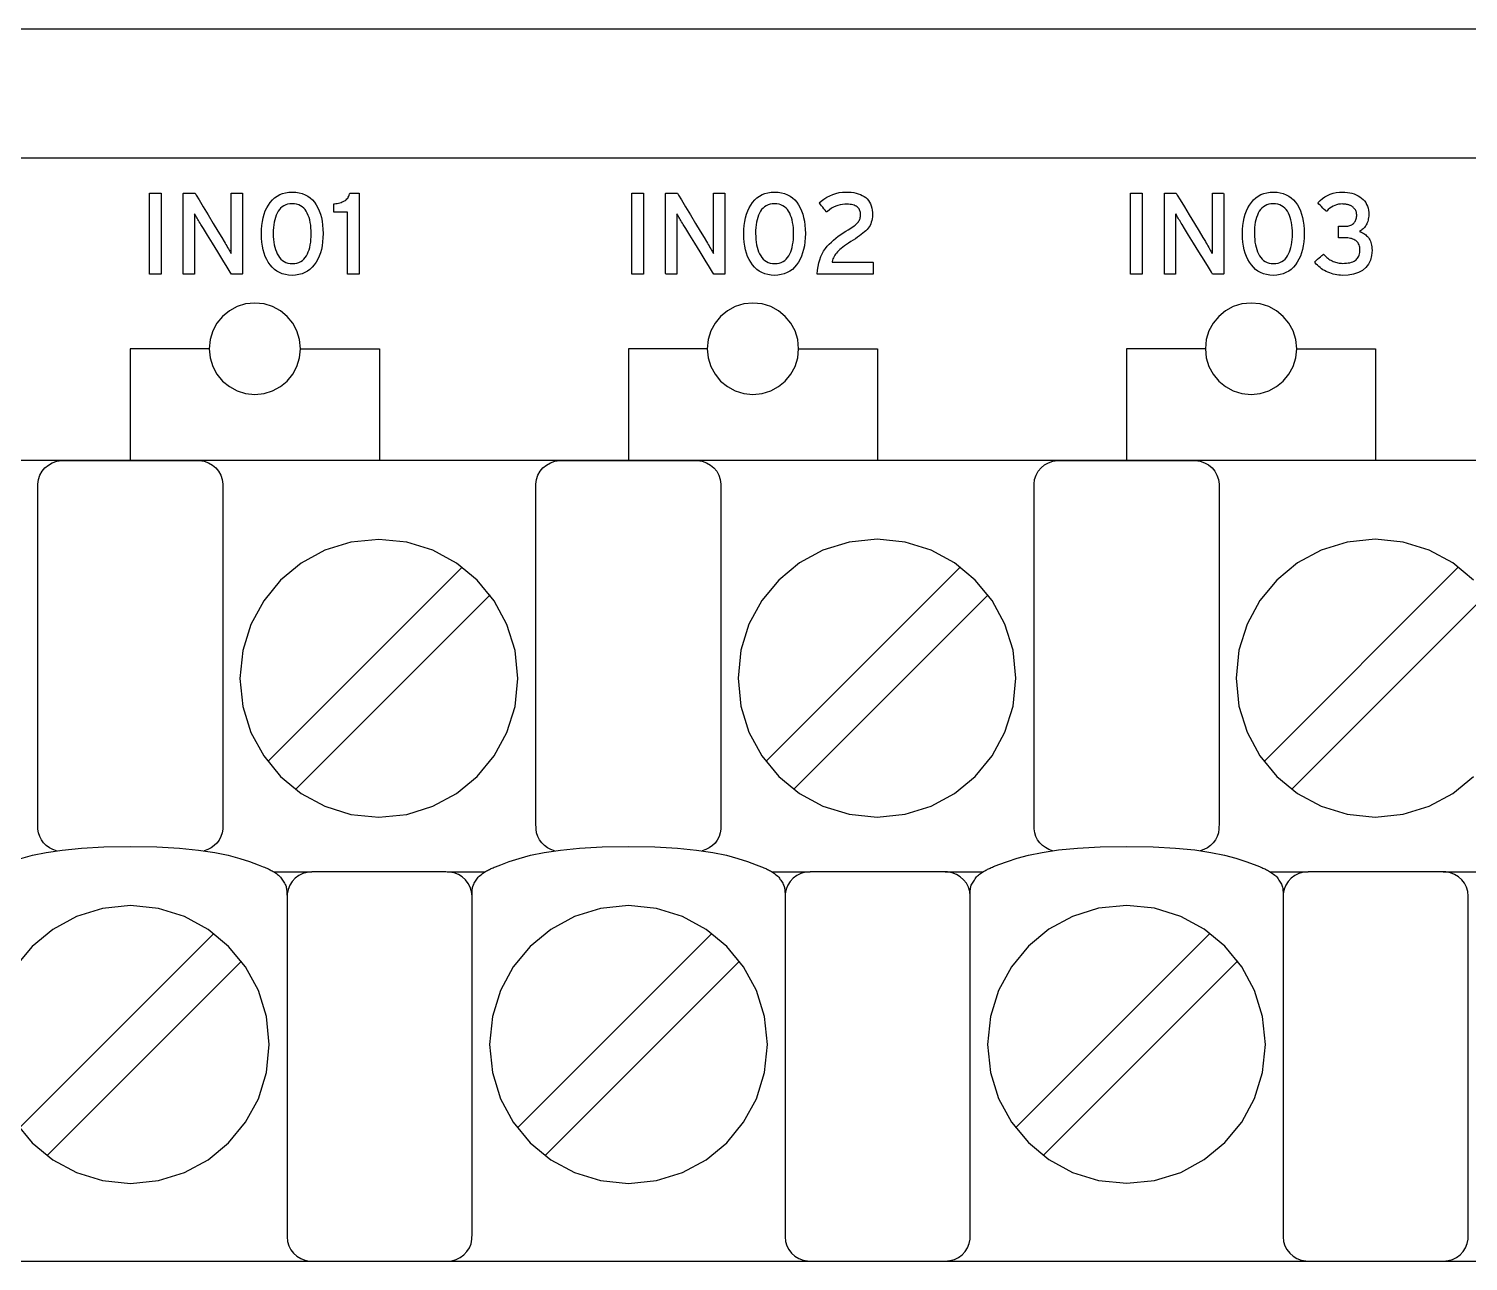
# Model space of a CAD drawing. Extents: x 1 to 47.7, y 0.2 to 35.
# Drawn here: x 33.149 to 34.883, y 13.631 to 15.115 of the extents above; entities that cross this region are included whole.
import ezdxf

# ---------------------------------------------------------------- set-up
doc = ezdxf.new("R2010")
doc.units = 0
doc.header["$MEASUREMENT"] = 0
doc.layers.add('7_0_____DWG', color=7, linetype='CONTINUOUS')

msp = doc.modelspace()

# ---------------------------------------------------------------- linework, layer by layer
at = {"layer": '7_0_____DWG'}
for points in [[(31.8618, 15.1152), (32.0532, 15.1152), (32.2458, 15.1152), (32.4396, 15.1152), (32.6345, 15.1152), (32.8303, 15.1152), (33.0271, 15.1152), (33.2246, 15.1152), (33.4228, 15.1152), (33.8209, 15.1152), (34.2205, 15.1152), (34.6209, 15.1152), (35.0213, 15.1152)], [(31.8587, 14.9598), (32.3802, 14.9598), (32.6397, 14.9598), (32.8976, 14.9598), (33.1536, 14.9598), (33.4069, 14.9598), (33.6572, 14.9598), (33.7811, 14.9598), (33.9039, 14.9598), (34.0258, 14.9598), (34.1466, 14.9598), (34.2662, 14.9598), (34.3847, 14.9598), (34.5018, 14.9598), (34.6176, 14.9598), (34.732, 14.9598), (34.845, 14.9598), (34.9564, 14.9598)], [(33.2939, 14.8199), (33.2939, 14.9171), (33.308, 14.9171), (33.308, 14.8199), (33.2939, 14.8199)], [(33.875, 14.8199), (33.875, 14.9171), (33.8891, 14.9171), (33.8891, 14.8199), (33.875, 14.8199)], [(34.4758, 14.8199), (34.4758, 14.9171), (34.4899, 14.9171), (34.4899, 14.8199), (34.4758, 14.8199)], [(33.3659, 14.7299), (33.2709, 14.7299), (33.2709, 14.5953)], [(33.4759, 14.7299), (33.5709, 14.7299), (33.5709, 14.5953)], [(33.9659, 14.7299), (33.8709, 14.7299), (33.8709, 14.5953)], [(34.0759, 14.7299), (34.1709, 14.7299), (34.1709, 14.5953)], [(34.5659, 14.7299), (34.4709, 14.7299), (34.4709, 14.5953)], [(34.6759, 14.7299), (34.7709, 14.7299), (34.7709, 14.5953)], [(35.0408, 14.5953), (34.7531, 14.5953), (34.4618, 14.5953), (34.1706, 14.5953), (33.8829, 14.5953), (33.7415, 14.5953), (33.6023, 14.5953), (33.4658, 14.5953), (33.3324, 14.5953), (33.2026, 14.5953), (33.0768, 14.5953)], [(33.1819, 14.1253), (33.1775, 14.1268), (33.1734, 14.1289), (33.1697, 14.1316), (33.1665, 14.1348), (33.1638, 14.1384), (33.1617, 14.1424), (33.1603, 14.1468), (33.1596, 14.1514), (33.1595, 14.1589), (33.1595, 14.1912), (33.1595, 14.2453), (33.1595, 14.3129), (33.1595, 14.3859), (33.1595, 14.4559), (33.1595, 14.5148), (33.1595, 14.5541), (33.1595, 14.5668), (33.1602, 14.5724), (33.1619, 14.5776), (33.1646, 14.5823), (33.168, 14.5864), (33.1722, 14.5899), (33.1769, 14.5926), (33.1822, 14.5944), (33.1878, 14.5952), (33.1928, 14.5953), (33.207, 14.5953), (33.2293, 14.5953), (33.2565, 14.5953), (33.2854, 14.5953), (33.3126, 14.5953), (33.3349, 14.5953), (33.3491, 14.5953), (33.354, 14.5952), (33.3597, 14.5944), (33.3649, 14.5926), (33.3697, 14.5899), (33.3738, 14.5864), (33.3773, 14.5823), (33.3799, 14.5776), (33.3816, 14.5724), (33.3823, 14.5668), (33.3824, 14.5541), (33.3824, 14.5148), (33.3824, 14.4559), (33.3824, 14.3859), (33.3824, 14.3129), (33.3824, 14.2453), (33.3824, 14.1912), (33.3824, 14.1589), (33.3823, 14.1514), (33.3816, 14.1468), (33.3801, 14.1424), (33.378, 14.1383), (33.3753, 14.1347), (33.372, 14.1315), (33.3683, 14.1288), (33.3642, 14.1267), (33.3597, 14.1253)], [(33.7819, 14.1253), (33.7775, 14.1268), (33.7734, 14.1289), (33.7697, 14.1316), (33.7665, 14.1348), (33.7638, 14.1384), (33.7617, 14.1424), (33.7603, 14.1468), (33.7596, 14.1514), (33.7595, 14.1589), (33.7595, 14.1912), (33.7595, 14.2453), (33.7595, 14.3129), (33.7595, 14.3859), (33.7595, 14.4559), (33.7595, 14.5148), (33.7595, 14.5541), (33.7595, 14.5668), (33.7602, 14.5724), (33.7619, 14.5776), (33.7646, 14.5823), (33.768, 14.5864), (33.7722, 14.5899), (33.7769, 14.5926), (33.7822, 14.5944), (33.7878, 14.5952), (33.7928, 14.5953), (33.807, 14.5953), (33.8293, 14.5953), (33.8565, 14.5953), (33.8854, 14.5953), (33.9126, 14.5953), (33.9349, 14.5953), (33.9491, 14.5953), (33.954, 14.5952), (33.9597, 14.5944), (33.9649, 14.5926), (33.9697, 14.5899), (33.9738, 14.5864), (33.9773, 14.5823), (33.9799, 14.5776), (33.9816, 14.5724), (33.9823, 14.5668), (33.9824, 14.5541), (33.9824, 14.5148), (33.9824, 14.4559), (33.9824, 14.3859), (33.9824, 14.3129), (33.9824, 14.2453), (33.9824, 14.1912), (33.9824, 14.1589), (33.9823, 14.1514), (33.9816, 14.1468), (33.9801, 14.1424), (33.978, 14.1383), (33.9753, 14.1347), (33.972, 14.1315), (33.9683, 14.1288), (33.9642, 14.1267), (33.9597, 14.1253)], [(34.3819, 14.1254), (34.3775, 14.1269), (34.3734, 14.1291), (34.3697, 14.1317), (34.3665, 14.1349), (34.3638, 14.1386), (34.3617, 14.1426), (34.3603, 14.147), (34.3596, 14.1516), (34.3595, 14.1591), (34.3595, 14.1913), (34.3595, 14.2454), (34.3595, 14.3131), (34.3595, 14.3861), (34.3595, 14.4561), (34.3595, 14.5149), (34.3595, 14.5543), (34.3595, 14.567), (34.3602, 14.5726), (34.362, 14.5778), (34.3646, 14.5825), (34.368, 14.5866), (34.3722, 14.5901), (34.3769, 14.5927), (34.3822, 14.5946), (34.3879, 14.5954), (34.3928, 14.5954), (34.407, 14.5954), (34.4293, 14.5954), (34.4565, 14.5954), (34.4854, 14.5954), (34.5126, 14.5954), (34.5349, 14.5954), (34.5491, 14.5954), (34.5541, 14.5954), (34.5597, 14.5946), (34.565, 14.5927), (34.5697, 14.5901), (34.5739, 14.5866), (34.5773, 14.5825), (34.5799, 14.5778), (34.5817, 14.5726), (34.5824, 14.567), (34.5824, 14.5543), (34.5824, 14.5149), (34.5824, 14.4561), (34.5824, 14.3861), (34.5824, 14.3131), (34.5824, 14.2454), (34.5824, 14.1913), (34.5824, 14.1591), (34.5823, 14.1516), (34.5816, 14.1469), (34.5801, 14.1426), (34.578, 14.1385), (34.5753, 14.1349), (34.572, 14.1317), (34.5683, 14.129), (34.5642, 14.1269), (34.5597, 14.1254)], [(34.8887, 14.4514), (34.8639, 14.4719), (34.8355, 14.4873), (34.8041, 14.4971), (34.7704, 14.5005), (34.7367, 14.4971), (34.7052, 14.4873), (34.6768, 14.4719), (34.652, 14.4514), (34.6316, 14.4266), (34.6162, 14.3982), (34.6064, 14.3668), (34.603, 14.3331), (34.6064, 14.2994), (34.6162, 14.268), (34.6316, 14.2396), (34.652, 14.2149), (34.6768, 14.1945), (34.7052, 14.1791), (34.7367, 14.1694), (34.7704, 14.166), (34.8041, 14.1694), (34.8355, 14.1791), (34.8639, 14.1945), (34.8887, 14.2149)], [(33.4366, 14.2327), (33.6708, 14.4669)], [(34.0366, 14.2328), (34.2708, 14.4671)], [(34.6366, 14.2328), (34.8708, 14.4671)], [(33.47, 14.1992), (33.7043, 14.4335)], [(34.07, 14.1994), (34.3043, 14.4337)], [(34.67, 14.1994), (34.9043, 14.4337)], [(33.1392, 14.1162), (33.153, 14.1199), (33.1694, 14.1232), (33.1888, 14.1261), (33.2119, 14.1284), (33.2391, 14.1299), (33.271, 14.1304), (33.3028, 14.1299), (33.33, 14.1284), (33.3531, 14.1261), (33.3726, 14.1232), (33.3889, 14.1199), (33.4028, 14.1162), (33.4145, 14.1124), (33.4248, 14.1086), (33.4311, 14.1061), (33.4326, 14.1055), (33.434, 14.1049), (33.4352, 14.1044), (33.4363, 14.1039), (33.4373, 14.1034), (33.4384, 14.1029), (33.4395, 14.1023), (33.4407, 14.1017), (33.4419, 14.101), (33.4431, 14.1003), (33.4444, 14.0995), (33.4456, 14.0987), (33.4468, 14.0979), (33.4481, 14.0969), (33.4494, 14.096), (33.4507, 14.0949), (33.4519, 14.0937), (33.4527, 14.0925), (33.4535, 14.0912), (33.4544, 14.09), (33.4552, 14.0887), (33.456, 14.0874), (33.4568, 14.0862), (33.4575, 14.0849), (33.4581, 14.0837), (33.4585, 14.0825), (33.4588, 14.0813), (33.459, 14.0799), (33.4592, 14.0784), (33.4594, 14.0769), (33.4595, 14.0753), (33.4596, 14.0737), (33.4596, 14.0721), (33.4597, 14.0706)], [(33.6825, 14.0706), (33.6825, 14.0721), (33.6825, 14.0737), (33.6826, 14.0753), (33.6827, 14.0769), (33.6828, 14.0784), (33.683, 14.0799), (33.6832, 14.0813), (33.6835, 14.0825), (33.6839, 14.0837), (33.6845, 14.0849), (33.6852, 14.0862), (33.6859, 14.0874), (33.6867, 14.0887), (33.6876, 14.09), (33.6884, 14.0912), (33.6893, 14.0925), (33.69, 14.0937), (33.6913, 14.0949), (33.6926, 14.096), (33.6939, 14.0969), (33.6951, 14.0979), (33.6964, 14.0987), (33.6976, 14.0995), (33.6988, 14.1003), (33.7001, 14.101), (33.7013, 14.1017), (33.7025, 14.1023), (33.7036, 14.1029), (33.7046, 14.1034), (33.7057, 14.1039), (33.7068, 14.1044), (33.708, 14.1049), (33.7093, 14.1055), (33.7108, 14.1061), (33.7171, 14.1086), (33.7274, 14.1124), (33.7392, 14.1162), (33.753, 14.1199), (33.7694, 14.1232), (33.7889, 14.1261), (33.8119, 14.1284), (33.8391, 14.1299), (33.871, 14.1304), (33.9028, 14.1299), (33.93, 14.1284), (33.9531, 14.1261), (33.9726, 14.1232), (33.9889, 14.1199), (34.0028, 14.1162), (34.0145, 14.1124), (34.0248, 14.1086), (34.0311, 14.1061), (34.0326, 14.1055), (34.034, 14.1049), (34.0352, 14.1044), (34.0363, 14.1039), (34.0373, 14.1034), (34.0384, 14.1029), (34.0395, 14.1023), (34.0407, 14.1017), (34.0419, 14.101), (34.0431, 14.1003), (34.0444, 14.0995), (34.0456, 14.0987), (34.0468, 14.0979), (34.0481, 14.0969), (34.0494, 14.096), (34.0507, 14.0949), (34.0519, 14.0937), (34.0527, 14.0925), (34.0535, 14.0912), (34.0544, 14.09), (34.0552, 14.0887), (34.056, 14.0874), (34.0568, 14.0862), (34.0575, 14.0849), (34.0581, 14.0837), (34.0585, 14.0825), (34.0588, 14.0813), (34.059, 14.0799), (34.0593, 14.0784), (34.0594, 14.0769), (34.0595, 14.0753), (34.0596, 14.0737), (34.0597, 14.0721), (34.0597, 14.0706)], [(34.2825, 14.0708), (34.2825, 14.0723), (34.2826, 14.0738), (34.2826, 14.0754), (34.2827, 14.077), (34.2828, 14.0786), (34.283, 14.0801), (34.2832, 14.0815), (34.2835, 14.0827), (34.2839, 14.0838), (34.2845, 14.0851), (34.2852, 14.0863), (34.286, 14.0876), (34.2868, 14.0889), (34.2876, 14.0901), (34.2884, 14.0914), (34.2893, 14.0927), (34.2901, 14.0939), (34.2913, 14.0951), (34.2926, 14.0961), (34.2939, 14.0971), (34.2951, 14.0981), (34.2964, 14.0989), (34.2976, 14.0997), (34.2988, 14.1005), (34.3001, 14.1012), (34.3013, 14.1019), (34.3025, 14.1025), (34.3036, 14.103), (34.3046, 14.1036), (34.3057, 14.1041), (34.3068, 14.1046), (34.308, 14.1051), (34.3093, 14.1057), (34.3108, 14.1063), (34.3171, 14.1088), (34.3274, 14.1126), (34.3392, 14.1164), (34.353, 14.1201), (34.3694, 14.1234), (34.3889, 14.1263), (34.4119, 14.1286), (34.4391, 14.13), (34.471, 14.1306), (34.5029, 14.13), (34.5301, 14.1286), (34.5531, 14.1263), (34.5726, 14.1234), (34.589, 14.1201), (34.6028, 14.1164), (34.6146, 14.1126), (34.6248, 14.1088), (34.6312, 14.1063), (34.6327, 14.1057), (34.634, 14.1051), (34.6352, 14.1046), (34.6363, 14.1041), (34.6374, 14.1036), (34.6384, 14.103), (34.6395, 14.1025), (34.6407, 14.1019), (34.6419, 14.1012), (34.6431, 14.1005), (34.6444, 14.0997), (34.6456, 14.0989), (34.6468, 14.0981), (34.6481, 14.0971), (34.6494, 14.0961), (34.6507, 14.0951), (34.6519, 14.0939), (34.6527, 14.0927), (34.6535, 14.0914), (34.6544, 14.0901), (34.6552, 14.0889), (34.656, 14.0876), (34.6568, 14.0863), (34.6575, 14.0851), (34.6581, 14.0838), (34.6585, 14.0827), (34.6588, 14.0815), (34.6591, 14.0801), (34.6593, 14.0786), (34.6594, 14.077), (34.6595, 14.0754), (34.6596, 14.0738), (34.6597, 14.0723), (34.6597, 14.0708)], [(33.4441, 14.0998), (33.4897, 14.0998)], [(33.6525, 14.0998), (33.6981, 14.0998)], [(34.0441, 14.1), (34.0897, 14.1)], [(34.2525, 14.1), (34.2981, 14.1)], [(34.6441, 14.1), (34.6897, 14.1)], [(34.8525, 14.1), (34.8981, 14.1)], [(33.1322, 13.7985), (33.1526, 13.7737), (33.1774, 13.7533), (33.2059, 13.7379), (33.2373, 13.7282), (33.2711, 13.7248), (33.3047, 13.7282), (33.3361, 13.7379), (33.3646, 13.7533), (33.3893, 13.7737), (33.4097, 13.7985), (33.4252, 13.8268), (33.4349, 13.8582), (33.4383, 13.8919), (33.4349, 13.9256), (33.4252, 13.957), (33.4097, 13.9854), (33.3893, 14.0102), (33.3646, 14.0307), (33.3361, 14.0462), (33.3047, 14.0559), (33.2711, 14.0593), (33.2373, 14.0559), (33.2059, 14.0462), (33.1774, 14.0307), (33.1526, 14.0102), (33.1322, 13.9854)], [(33.1372, 13.7917), (33.3715, 14.0259)], [(33.7372, 13.7917), (33.9715, 14.0259)], [(34.3372, 13.7918), (34.5715, 14.0261)], [(33.1706, 13.7582), (33.4049, 13.9925)], [(33.7706, 13.7582), (34.0049, 13.9925)], [(34.3706, 13.7584), (34.6049, 13.9927)], [(33.0455, 13.6311), (33.1567, 13.6311), (33.2731, 13.6311), (33.3945, 13.6311), (33.5204, 13.6311), (33.6502, 13.6311), (33.7836, 13.6311), (33.9201, 13.6311), (34.0593, 13.6311), (34.2007, 13.6311), (34.4885, 13.6311), (34.7798, 13.6311), (35.0711, 13.6311)]]:
    msp.add_lwpolyline(points, dxfattribs=at)
for points in [[(33.3926, 14.8199), (33.3913, 14.8221), (33.3876, 14.8281), (33.3824, 14.8366), (33.3762, 14.8466), (33.3698, 14.8571), (33.3638, 14.8668), (33.3589, 14.8747), (33.3558, 14.8797), (33.3549, 14.8813), (33.3539, 14.8828), (33.3531, 14.8843), (33.3522, 14.8857), (33.3514, 14.8871), (33.3506, 14.8885), (33.3498, 14.8898), (33.3491, 14.8911), (33.3484, 14.8923), (33.3481, 14.8915), (33.3481, 14.8892), (33.3481, 14.8867), (33.3481, 14.8843), (33.3481, 14.8817), (33.3481, 14.8791), (33.3482, 14.8763), (33.3482, 14.8736), (33.3482, 14.8707), (33.3482, 14.8689), (33.3482, 14.8644), (33.3482, 14.8576), (33.3482, 14.8494), (33.3482, 14.8408), (33.3482, 14.8326), (33.3482, 14.8258), (33.3482, 14.8213), (33.3482, 14.8199), (33.3476, 14.8199), (33.3461, 14.8199), (33.3442, 14.8199), (33.3419, 14.8199), (33.3395, 14.8199), (33.3374, 14.8199), (33.3357, 14.8199), (33.3347, 14.8199), (33.3345, 14.8206), (33.3345, 14.8269), (33.3345, 14.8383), (33.3345, 14.8532), (33.3345, 14.8697), (33.3345, 14.8861), (33.3345, 14.9005), (33.3345, 14.9114), (33.3345, 14.9168), (33.3348, 14.9171), (33.336, 14.9171), (33.3378, 14.9171), (33.3401, 14.9171), (33.3426, 14.9171), (33.345, 14.9171), (33.347, 14.9171), (33.3484, 14.9171), (33.3489, 14.9171), (33.3502, 14.9149), (33.3537, 14.9091), (33.3587, 14.9008), (33.3646, 14.8911), (33.3707, 14.8809), (33.3764, 14.8714), (33.3811, 14.8637), (33.384, 14.8589), (33.385, 14.8572), (33.3861, 14.8554), (33.3871, 14.8537), (33.388, 14.852), (33.389, 14.8504), (33.3898, 14.8488), (33.3907, 14.8473), (33.3915, 14.8459), (33.3922, 14.8446), (33.3925, 14.8453), (33.3925, 14.8477), (33.3924, 14.8502), (33.3924, 14.8528), (33.3924, 14.8554), (33.3924, 14.8581), (33.3924, 14.8608), (33.3924, 14.8636), (33.3924, 14.8665), (33.3924, 14.8683), (33.3924, 14.8728), (33.3924, 14.8796), (33.3924, 14.8877), (33.3924, 14.8963), (33.3924, 14.9044), (33.3924, 14.9112), (33.3924, 14.9157), (33.3924, 14.9171), (33.393, 14.9171), (33.3945, 14.9171), (33.3964, 14.9171), (33.3987, 14.9171), (33.4011, 14.9171), (33.4032, 14.9171), (33.4049, 14.9171), (33.4059, 14.9171), (33.4061, 14.9164), (33.4061, 14.9101), (33.4061, 14.8986), (33.4061, 14.8838), (33.4061, 14.8673), (33.4061, 14.8509), (33.4061, 14.8364), (33.4061, 14.8256), (33.4061, 14.8202), (33.4058, 14.8199), (33.4047, 14.8199), (33.403, 14.8199), (33.4008, 14.8199), (33.3985, 14.8199), (33.3963, 14.8199), (33.3944, 14.8199), (33.3931, 14.8199)], [(33.5031, 14.8687), (33.5029, 14.8635), (33.5025, 14.8586), (33.5019, 14.8539), (33.501, 14.8495), (33.4998, 14.8453), (33.4984, 14.8414), (33.4967, 14.8376), (33.4947, 14.8342), (33.4925, 14.8309), (33.49, 14.8281), (33.4873, 14.8255), (33.4843, 14.8234), (33.4811, 14.8216), (33.4777, 14.8203), (33.474, 14.8192), (33.47, 14.8186), (33.4658, 14.8183), (33.4616, 14.8186), (33.4577, 14.8192), (33.454, 14.8202), (33.4506, 14.8216), (33.4474, 14.8234), (33.4445, 14.8255), (33.4418, 14.828), (33.4393, 14.8308), (33.4371, 14.834), (33.4352, 14.8374), (33.4335, 14.8411), (33.432, 14.845), (33.4309, 14.8492), (33.43, 14.8536), (33.4293, 14.8583), (33.4289, 14.8632), (33.4288, 14.8684), (33.4289, 14.8736), (33.4293, 14.8785), (33.43, 14.8832), (33.4309, 14.8876), (33.4321, 14.8918), (33.4335, 14.8958), (33.4353, 14.8995), (33.4372, 14.903), (33.4395, 14.9062), (33.442, 14.9091), (33.4447, 14.9116), (33.4476, 14.9137), (33.4508, 14.9155), (33.4543, 14.9168), (33.458, 14.9178), (33.4619, 14.9184), (33.4661, 14.9186), (33.4703, 14.9184), (33.4742, 14.9178), (33.4779, 14.9168), (33.4814, 14.9154), (33.4846, 14.9137), (33.4875, 14.9116), (33.4902, 14.9091), (33.4926, 14.9063), (33.4948, 14.9031), (33.4968, 14.8997), (33.4984, 14.896), (33.4998, 14.8921), (33.501, 14.8879), (33.5019, 14.8834), (33.5025, 14.8788), (33.5029, 14.8738)], [(33.5326, 14.8199), (33.5326, 14.8228), (33.5326, 14.8303), (33.5326, 14.8412), (33.5326, 14.8539), (33.5326, 14.8669), (33.5326, 14.8789), (33.5326, 14.8883), (33.5326, 14.8937), (33.5325, 14.8944), (33.5312, 14.8944), (33.5291, 14.8944), (33.5265, 14.8944), (33.5235, 14.8944), (33.5207, 14.8944), (33.5183, 14.8944), (33.5166, 14.8944), (33.5159, 14.8944), (33.5159, 14.8948), (33.5159, 14.8958), (33.5159, 14.8973), (33.5159, 14.899), (33.5159, 14.9008), (33.5159, 14.9024), (33.5159, 14.9036), (33.5159, 14.9044), (33.5168, 14.9045), (33.5185, 14.9047), (33.5201, 14.905), (33.5217, 14.9053), (33.5232, 14.9057), (33.5247, 14.9062), (33.5261, 14.9067), (33.5274, 14.9073), (33.5287, 14.9079), (33.5299, 14.9086), (33.5309, 14.9094), (33.5319, 14.9103), (33.5328, 14.9113), (33.5335, 14.9124), (33.5342, 14.9136), (33.5347, 14.9149), (33.5351, 14.9163), (33.5354, 14.9171), (33.5363, 14.9171), (33.5377, 14.9171), (33.5395, 14.9171), (33.5415, 14.9171), (33.5435, 14.9171), (33.5451, 14.9171), (33.5463, 14.9171), (33.5467, 14.9171), (33.5467, 14.9134), (33.5467, 14.9035), (33.5467, 14.8893), (33.5467, 14.8728), (33.5467, 14.8558), (33.5467, 14.8402), (33.5467, 14.8279), (33.5467, 14.8209), (33.5466, 14.8199), (33.5456, 14.8199), (33.5438, 14.8199), (33.5415, 14.8199), (33.5391, 14.8199), (33.5367, 14.8199), (33.5346, 14.8199), (33.5332, 14.8199)], [(33.9737, 14.8199), (33.9723, 14.8221), (33.9687, 14.8281), (33.9634, 14.8366), (33.9572, 14.8466), (33.9508, 14.8571), (33.9448, 14.8668), (33.94, 14.8747), (33.9369, 14.8797), (33.9359, 14.8813), (33.935, 14.8828), (33.9341, 14.8843), (33.9333, 14.8857), (33.9324, 14.8871), (33.9316, 14.8885), (33.9309, 14.8898), (33.9301, 14.8911), (33.9294, 14.8923), (33.9291, 14.8915), (33.9291, 14.8892), (33.9291, 14.8867), (33.9292, 14.8843), (33.9292, 14.8817), (33.9292, 14.8791), (33.9292, 14.8763), (33.9292, 14.8736), (33.9293, 14.8707), (33.9293, 14.8689), (33.9293, 14.8644), (33.9293, 14.8576), (33.9293, 14.8494), (33.9293, 14.8408), (33.9293, 14.8326), (33.9293, 14.8258), (33.9293, 14.8213), (33.9293, 14.8199), (33.9286, 14.8199), (33.9272, 14.8199), (33.9252, 14.8199), (33.9229, 14.8199), (33.9206, 14.8199), (33.9185, 14.8199), (33.9168, 14.8199), (33.9158, 14.8199), (33.9156, 14.8206), (33.9156, 14.8269), (33.9156, 14.8383), (33.9156, 14.8532), (33.9156, 14.8697), (33.9156, 14.8861), (33.9156, 14.9005), (33.9156, 14.9114), (33.9156, 14.9168), (33.9159, 14.9171), (33.917, 14.9171), (33.9189, 14.9171), (33.9212, 14.9171), (33.9237, 14.9171), (33.926, 14.9171), (33.928, 14.9171), (33.9294, 14.9171), (33.93, 14.9171), (33.9313, 14.9149), (33.9347, 14.9091), (33.9398, 14.9008), (33.9457, 14.8911), (33.9518, 14.8809), (33.9575, 14.8714), (33.9621, 14.8637), (33.9651, 14.8589), (33.9661, 14.8572), (33.9671, 14.8554), (33.9681, 14.8537), (33.9691, 14.852), (33.97, 14.8504), (33.9709, 14.8488), (33.9717, 14.8473), (33.9725, 14.8459), (33.9733, 14.8446), (33.9735, 14.8453), (33.9735, 14.8477), (33.9735, 14.8502), (33.9735, 14.8528), (33.9735, 14.8554), (33.9734, 14.8581), (33.9734, 14.8608), (33.9734, 14.8636), (33.9734, 14.8665), (33.9734, 14.8683), (33.9734, 14.8728), (33.9734, 14.8796), (33.9734, 14.8877), (33.9734, 14.8963), (33.9734, 14.9044), (33.9734, 14.9112), (33.9734, 14.9157), (33.9734, 14.9171), (33.9741, 14.9171), (33.9755, 14.9171), (33.9775, 14.9171), (33.9798, 14.9171), (33.9821, 14.9171), (33.9842, 14.9171), (33.9859, 14.9171), (33.9869, 14.9171), (33.9871, 14.9164), (33.9871, 14.9101), (33.9871, 14.8986), (33.9871, 14.8838), (33.9871, 14.8673), (33.9871, 14.8509), (33.9871, 14.8364), (33.9871, 14.8256), (33.9871, 14.8202), (33.9869, 14.8199), (33.9858, 14.8199), (33.984, 14.8199), (33.9819, 14.8199), (33.9796, 14.8199), (33.9774, 14.8199), (33.9755, 14.8199), (33.9742, 14.8199)], [(34.0841, 14.8687), (34.084, 14.8635), (34.0836, 14.8586), (34.0829, 14.8539), (34.082, 14.8495), (34.0808, 14.8453), (34.0794, 14.8414), (34.0777, 14.8376), (34.0758, 14.8342), (34.0735, 14.8309), (34.0711, 14.8281), (34.0684, 14.8255), (34.0654, 14.8234), (34.0622, 14.8216), (34.0587, 14.8203), (34.055, 14.8192), (34.051, 14.8186), (34.0468, 14.8183), (34.0427, 14.8186), (34.0388, 14.8192), (34.0351, 14.8202), (34.0317, 14.8216), (34.0285, 14.8234), (34.0255, 14.8255), (34.0228, 14.828), (34.0204, 14.8308), (34.0182, 14.834), (34.0162, 14.8374), (34.0145, 14.8411), (34.0131, 14.845), (34.0119, 14.8492), (34.011, 14.8536), (34.0104, 14.8583), (34.01, 14.8632), (34.0098, 14.8684), (34.01, 14.8736), (34.0104, 14.8785), (34.011, 14.8832), (34.012, 14.8876), (34.0131, 14.8918), (34.0146, 14.8958), (34.0163, 14.8995), (34.0183, 14.903), (34.0205, 14.9062), (34.023, 14.9091), (34.0257, 14.9116), (34.0287, 14.9137), (34.0319, 14.9155), (34.0353, 14.9168), (34.039, 14.9178), (34.0429, 14.9184), (34.0471, 14.9186), (34.0513, 14.9184), (34.0553, 14.9178), (34.059, 14.9168), (34.0624, 14.9154), (34.0656, 14.9137), (34.0686, 14.9116), (34.0713, 14.9091), (34.0737, 14.9063), (34.0759, 14.9031), (34.0778, 14.8997), (34.0795, 14.896), (34.0809, 14.8921), (34.082, 14.8879), (34.0829, 14.8834), (34.0836, 14.8788), (34.084, 14.8738)], [(34.0983, 14.8199), (34.0987, 14.8246), (34.0994, 14.829), (34.1003, 14.8332), (34.1014, 14.8371), (34.1027, 14.8408), (34.1043, 14.8443), (34.1061, 14.8475), (34.1082, 14.8505), (34.1104, 14.8533), (34.1129, 14.8559), (34.1154, 14.8584), (34.1181, 14.8608), (34.1208, 14.8631), (34.1236, 14.8653), (34.1266, 14.8674), (34.1296, 14.8695), (34.1328, 14.8714), (34.1355, 14.873), (34.1375, 14.8743), (34.1394, 14.8755), (34.1411, 14.8767), (34.1427, 14.8778), (34.144, 14.8789), (34.1453, 14.88), (34.1463, 14.881), (34.1472, 14.882), (34.1479, 14.8829), (34.1485, 14.8839), (34.1491, 14.8849), (34.1495, 14.8859), (34.1499, 14.8869), (34.1502, 14.888), (34.1504, 14.8891), (34.1505, 14.8901), (34.1506, 14.8912), (34.1505, 14.8926), (34.1504, 14.8938), (34.1501, 14.895), (34.1498, 14.8961), (34.1493, 14.8972), (34.1487, 14.8982), (34.1481, 14.8991), (34.1473, 14.9), (34.1464, 14.9008), (34.1453, 14.9015), (34.1441, 14.9021), (34.1428, 14.9027), (34.1413, 14.9032), (34.1397, 14.9035), (34.1379, 14.9038), (34.136, 14.904), (34.1339, 14.9041), (34.1315, 14.9041), (34.1287, 14.9038), (34.1259, 14.9033), (34.1232, 14.9026), (34.1206, 14.9016), (34.118, 14.9004), (34.1156, 14.899), (34.1131, 14.8973), (34.1108, 14.8953), (34.1097, 14.8945), (34.109, 14.8953), (34.1079, 14.8967), (34.1065, 14.8984), (34.105, 14.9003), (34.1035, 14.9021), (34.1022, 14.9037), (34.1013, 14.9049), (34.1008, 14.9055), (34.1032, 14.9077), (34.1065, 14.9102), (34.1099, 14.9124), (34.1135, 14.9142), (34.1171, 14.9158), (34.1209, 14.917), (34.1248, 14.9179), (34.1288, 14.9184), (34.1329, 14.9186), (34.1363, 14.9186), (34.1394, 14.9183), (34.1424, 14.9179), (34.1452, 14.9173), (34.1478, 14.9166), (34.1503, 14.9157), (34.1526, 14.9146), (34.1548, 14.9133), (34.1568, 14.9119), (34.1585, 14.9103), (34.1601, 14.9085), (34.1614, 14.9065), (34.1625, 14.9043), (34.1635, 14.9019), (34.1641, 14.8994), (34.1646, 14.8967), (34.1649, 14.8938), (34.1649, 14.891), (34.1648, 14.8886), (34.1645, 14.8864), (34.1641, 14.8842), (34.1635, 14.8822), (34.1628, 14.8802), (34.162, 14.8784), (34.161, 14.8767), (34.1598, 14.8751), (34.1585, 14.8736), (34.157, 14.872), (34.1553, 14.8705), (34.1534, 14.8689), (34.1514, 14.8673), (34.1492, 14.8657), (34.1469, 14.8641), (34.1443, 14.8624), (34.1416, 14.8607), (34.1387, 14.859), (34.136, 14.8572), (34.1335, 14.8555), (34.1311, 14.8539), (34.129, 14.8523), (34.1271, 14.8508), (34.1254, 14.8494), (34.1239, 14.848), (34.1226, 14.8466), (34.1214, 14.8452), (34.1204, 14.8438), (34.1194, 14.8424), (34.1186, 14.841), (34.1178, 14.8395), (34.1172, 14.838), (34.1167, 14.8365), (34.1162, 14.835), (34.1162, 14.834), (34.1191, 14.834), (34.1247, 14.834), (34.1321, 14.834), (34.1405, 14.834), (34.1489, 14.834), (34.1564, 14.834), (34.1623, 14.834), (34.1655, 14.834), (34.1659, 14.8338), (34.1659, 14.8328), (34.1659, 14.8311), (34.1659, 14.8289), (34.1659, 14.8265), (34.1659, 14.8242), (34.1659, 14.8222), (34.1659, 14.8206), (34.1659, 14.8199), (34.1644, 14.8199), (34.1587, 14.8199), (34.1499, 14.8199), (34.1391, 14.8199), (34.1276, 14.8199), (34.1166, 14.8199), (34.1073, 14.8199), (34.1008, 14.8199)], [(34.5746, 14.8199), (34.5732, 14.8221), (34.5695, 14.8281), (34.5643, 14.8366), (34.5581, 14.8466), (34.5517, 14.8571), (34.5457, 14.8668), (34.5408, 14.8747), (34.5378, 14.8797), (34.5368, 14.8813), (34.5359, 14.8828), (34.535, 14.8843), (34.5341, 14.8857), (34.5333, 14.8871), (34.5325, 14.8885), (34.5317, 14.8898), (34.531, 14.8911), (34.5303, 14.8923), (34.53, 14.8915), (34.53, 14.8892), (34.53, 14.8867), (34.53, 14.8843), (34.53, 14.8817), (34.5301, 14.8791), (34.5301, 14.8763), (34.5301, 14.8736), (34.5301, 14.8707), (34.5301, 14.8689), (34.5301, 14.8644), (34.5301, 14.8576), (34.5301, 14.8494), (34.5301, 14.8408), (34.5301, 14.8326), (34.5301, 14.8258), (34.5301, 14.8213), (34.5301, 14.8199), (34.5295, 14.8199), (34.5281, 14.8199), (34.5261, 14.8199), (34.5238, 14.8199), (34.5215, 14.8199), (34.5193, 14.8199), (34.5176, 14.8199), (34.5166, 14.8199), (34.5165, 14.8206), (34.5165, 14.8269), (34.5165, 14.8383), (34.5165, 14.8532), (34.5165, 14.8697), (34.5165, 14.8861), (34.5165, 14.9005), (34.5165, 14.9114), (34.5165, 14.9168), (34.5167, 14.9171), (34.5179, 14.9171), (34.5198, 14.9171), (34.5221, 14.9171), (34.5245, 14.9171), (34.5269, 14.9171), (34.5289, 14.9171), (34.5303, 14.9171), (34.5308, 14.9171), (34.5321, 14.9149), (34.5356, 14.9091), (34.5406, 14.9008), (34.5465, 14.8911), (34.5527, 14.8809), (34.5584, 14.8714), (34.563, 14.8637), (34.5659, 14.8589), (34.5669, 14.8572), (34.568, 14.8554), (34.569, 14.8537), (34.57, 14.852), (34.5709, 14.8504), (34.5718, 14.8488), (34.5726, 14.8473), (34.5734, 14.8459), (34.5741, 14.8446), (34.5744, 14.8453), (34.5744, 14.8477), (34.5744, 14.8502), (34.5743, 14.8528), (34.5743, 14.8554), (34.5743, 14.8581), (34.5743, 14.8608), (34.5743, 14.8636), (34.5743, 14.8665), (34.5743, 14.8683), (34.5743, 14.8728), (34.5743, 14.8796), (34.5743, 14.8877), (34.5743, 14.8963), (34.5743, 14.9044), (34.5743, 14.9112), (34.5743, 14.9157), (34.5743, 14.9171), (34.5749, 14.9171), (34.5764, 14.9171), (34.5784, 14.9171), (34.5806, 14.9171), (34.583, 14.9171), (34.5851, 14.9171), (34.5868, 14.9171), (34.5878, 14.9171), (34.588, 14.9164), (34.588, 14.9101), (34.588, 14.8986), (34.588, 14.8838), (34.588, 14.8673), (34.588, 14.8509), (34.588, 14.8364), (34.588, 14.8256), (34.588, 14.8202), (34.5877, 14.8199), (34.5866, 14.8199), (34.5849, 14.8199), (34.5827, 14.8199), (34.5804, 14.8199), (34.5782, 14.8199), (34.5764, 14.8199), (34.575, 14.8199)], [(34.685, 14.8687), (34.6848, 14.8635), (34.6844, 14.8586), (34.6838, 14.8539), (34.6829, 14.8495), (34.6817, 14.8453), (34.6803, 14.8414), (34.6786, 14.8376), (34.6766, 14.8342), (34.6744, 14.8309), (34.6719, 14.8281), (34.6692, 14.8255), (34.6663, 14.8234), (34.663, 14.8216), (34.6596, 14.8203), (34.6559, 14.8192), (34.6519, 14.8186), (34.6477, 14.8183), (34.6435, 14.8186), (34.6396, 14.8192), (34.636, 14.8202), (34.6325, 14.8216), (34.6293, 14.8234), (34.6264, 14.8255), (34.6237, 14.828), (34.6213, 14.8308), (34.619, 14.834), (34.6171, 14.8374), (34.6154, 14.8411), (34.614, 14.845), (34.6128, 14.8492), (34.6119, 14.8536), (34.6112, 14.8583), (34.6108, 14.8632), (34.6107, 14.8684), (34.6108, 14.8736), (34.6112, 14.8785), (34.6119, 14.8832), (34.6128, 14.8876), (34.614, 14.8918), (34.6155, 14.8958), (34.6172, 14.8995), (34.6192, 14.903), (34.6214, 14.9062), (34.6239, 14.9091), (34.6266, 14.9116), (34.6296, 14.9137), (34.6328, 14.9155), (34.6362, 14.9168), (34.6399, 14.9178), (34.6438, 14.9184), (34.648, 14.9186), (34.6522, 14.9184), (34.6561, 14.9178), (34.6598, 14.9168), (34.6633, 14.9154), (34.6665, 14.9137), (34.6694, 14.9116), (34.6721, 14.9091), (34.6746, 14.9063), (34.6768, 14.9031), (34.6787, 14.8997), (34.6803, 14.896), (34.6818, 14.8921), (34.6829, 14.8879), (34.6838, 14.8834), (34.6845, 14.8788), (34.6848, 14.8738)], [(34.7667, 14.8488), (34.7662, 14.8423), (34.7647, 14.8366), (34.7624, 14.8317), (34.7593, 14.8276), (34.7552, 14.8242), (34.7503, 14.8216), (34.7445, 14.8197), (34.7379, 14.8187), (34.7311, 14.8183), (34.7288, 14.8185), (34.7266, 14.8187), (34.7243, 14.819), (34.7221, 14.8194), (34.7199, 14.8199), (34.7178, 14.8205), (34.7157, 14.8212), (34.7136, 14.822), (34.7115, 14.823), (34.7095, 14.824), (34.7076, 14.8251), (34.7057, 14.8263), (34.704, 14.8276), (34.7024, 14.8289), (34.7009, 14.8304), (34.6995, 14.8319), (34.6982, 14.8335), (34.6976, 14.8345), (34.6983, 14.8351), (34.6995, 14.8362), (34.7011, 14.8376), (34.7029, 14.8392), (34.7047, 14.8407), (34.7063, 14.8421), (34.7076, 14.8432), (34.7082, 14.8438), (34.7089, 14.8432), (34.71, 14.842), (34.7111, 14.8409), (34.7123, 14.8398), (34.7135, 14.8388), (34.7147, 14.8379), (34.7159, 14.8371), (34.7172, 14.8364), (34.7186, 14.8357), (34.72, 14.8351), (34.7214, 14.8345), (34.7228, 14.8341), (34.7242, 14.8336), (34.7256, 14.8333), (34.727, 14.8331), (34.7284, 14.8329), (34.7298, 14.8328), (34.7313, 14.8327), (34.7336, 14.8328), (34.7359, 14.8329), (34.7381, 14.8332), (34.7401, 14.8335), (34.7419, 14.834), (34.7435, 14.8346), (34.745, 14.8353), (34.7464, 14.8361), (34.7475, 14.8371), (34.7485, 14.838), (34.7493, 14.8391), (34.7501, 14.8403), (34.7507, 14.8415), (34.7512, 14.8428), (34.7516, 14.8442), (34.7519, 14.8457), (34.7521, 14.8473), (34.7521, 14.849), (34.752, 14.8506), (34.7518, 14.8522), (34.7514, 14.8536), (34.751, 14.855), (34.7504, 14.8562), (34.7498, 14.8573), (34.749, 14.8584), (34.7481, 14.8593), (34.7471, 14.8601), (34.7459, 14.8608), (34.7447, 14.8615), (34.7435, 14.862), (34.7421, 14.8625), (34.7407, 14.8628), (34.7392, 14.8631), (34.7376, 14.8633), (34.736, 14.8634), (34.7349, 14.8634), (34.7344, 14.8634), (34.7334, 14.8634), (34.7321, 14.8634), (34.7306, 14.8634), (34.7291, 14.8634), (34.7278, 14.8634), (34.7268, 14.8634), (34.7263, 14.8634), (34.7262, 14.8635), (34.7262, 14.8645), (34.7262, 14.8662), (34.7262, 14.8684), (34.7262, 14.8708), (34.7262, 14.8731), (34.7262, 14.8751), (34.7262, 14.8767), (34.7262, 14.8774), (34.7264, 14.8775), (34.727, 14.8775), (34.7281, 14.8775), (34.7295, 14.8775), (34.731, 14.8775), (34.7324, 14.8775), (34.7336, 14.8775), (34.7345, 14.8775), (34.7349, 14.8775), (34.7362, 14.8775), (34.7376, 14.8776), (34.7389, 14.8779), (34.7401, 14.8782), (34.7412, 14.8787), (34.7423, 14.8792), (34.7433, 14.8799), (34.7442, 14.8806), (34.745, 14.8815), (34.7456, 14.8824), (34.7462, 14.8833), (34.7468, 14.8843), (34.7472, 14.8853), (34.7476, 14.8863), (34.7478, 14.8874), (34.748, 14.8886), (34.7482, 14.8898), (34.7482, 14.8909), (34.7482, 14.8914), (34.7481, 14.8919), (34.7481, 14.8924), (34.748, 14.8929), (34.748, 14.8934), (34.7479, 14.8939), (34.7478, 14.8944), (34.7476, 14.895), (34.7475, 14.8955), (34.7472, 14.896), (34.747, 14.8965), (34.7467, 14.897), (34.7464, 14.8975), (34.746, 14.898), (34.7456, 14.8985), (34.7452, 14.8989), (34.7448, 14.8994), (34.7444, 14.8998), (34.7439, 14.9003), (34.7433, 14.9007), (34.7428, 14.9011), (34.7422, 14.9015), (34.7416, 14.9019), (34.7409, 14.9023), (34.7402, 14.9026), (34.7395, 14.9029), (34.7387, 14.9032), (34.7379, 14.9034), (34.737, 14.9037), (34.7361, 14.9038), (34.7351, 14.904), (34.7341, 14.9041), (34.733, 14.9042), (34.7319, 14.9042), (34.7308, 14.9043), (34.7287, 14.9042), (34.7263, 14.9039), (34.724, 14.9034), (34.7218, 14.9026), (34.7197, 14.9016), (34.7177, 14.9004), (34.7157, 14.899), (34.7138, 14.8974), (34.7121, 14.8955), (34.7115, 14.8955), (34.7106, 14.8964), (34.7092, 14.8977), (34.7076, 14.8994), (34.7058, 14.9011), (34.7041, 14.9027), (34.7027, 14.9041), (34.7017, 14.9051), (34.7013, 14.9055), (34.7041, 14.9083), (34.7069, 14.9107), (34.7099, 14.9128), (34.7131, 14.9146), (34.7164, 14.9161), (34.7199, 14.9172), (34.7235, 14.918), (34.7273, 14.9185), (34.7311, 14.9186), (34.7341, 14.9185), (34.737, 14.9182), (34.7398, 14.9178), (34.7425, 14.9172), (34.745, 14.9164), (34.7475, 14.9154), (34.7498, 14.9142), (34.752, 14.9129), (34.7541, 14.9114), (34.756, 14.9097), (34.7576, 14.9079), (34.759, 14.906), (34.7602, 14.9038), (34.7612, 14.9016), (34.7619, 14.8992), (34.7625, 14.8966), (34.7628, 14.8939), (34.7628, 14.8914), (34.7627, 14.8896), (34.7625, 14.8878), (34.7622, 14.8861), (34.7619, 14.8846), (34.7615, 14.8831), (34.761, 14.8817), (34.7605, 14.8804), (34.7598, 14.8792), (34.7591, 14.8781), (34.7584, 14.8771), (34.7575, 14.8761), (34.7567, 14.8751), (34.7558, 14.8742), (34.7548, 14.8734), (34.7538, 14.8726), (34.7528, 14.8719), (34.7517, 14.8712), (34.7525, 14.8707), (34.7539, 14.8702), (34.7553, 14.8695), (34.7567, 14.8688), (34.7579, 14.868), (34.7591, 14.867), (34.7602, 14.866), (34.7613, 14.8649), (34.7623, 14.8637), (34.7632, 14.8624), (34.764, 14.861), (34.7647, 14.8595), (34.7653, 14.858), (34.7658, 14.8563), (34.7662, 14.8545), (34.7665, 14.8527), (34.7666, 14.8508)], [(33.4888, 14.8684), (33.4887, 14.872), (33.4885, 14.8755), (33.4882, 14.8788), (33.4876, 14.8819), (33.487, 14.885), (33.4862, 14.8878), (33.4852, 14.8905), (33.4841, 14.8931), (33.4829, 14.8954), (33.4814, 14.8975), (33.4798, 14.8994), (33.4779, 14.9009), (33.4759, 14.9022), (33.4737, 14.9032), (33.4712, 14.9039), (33.4686, 14.9044), (33.4658, 14.9045), (33.463, 14.9044), (33.4604, 14.9039), (33.4581, 14.9032), (33.4559, 14.9022), (33.4538, 14.901), (33.452, 14.8994), (33.4504, 14.8976), (33.4489, 14.8956), (33.4477, 14.8932), (33.4466, 14.8907), (33.4456, 14.8881), (33.4448, 14.8852), (33.4441, 14.8823), (33.4436, 14.8791), (33.4433, 14.8758), (33.4431, 14.8723), (33.443, 14.8687), (33.4431, 14.8651), (33.4433, 14.8616), (33.4437, 14.8583), (33.4443, 14.8552), (33.4449, 14.8522), (33.4458, 14.8494), (33.4468, 14.8467), (33.4479, 14.8442), (33.4492, 14.8418), (33.4507, 14.8397), (33.4523, 14.8378), (33.4541, 14.8362), (33.4561, 14.8349), (33.4583, 14.8338), (33.4607, 14.8331), (33.4633, 14.8326), (33.4661, 14.8324), (33.4689, 14.8326), (33.4715, 14.8331), (33.4739, 14.8338), (33.4761, 14.8348), (33.4781, 14.8361), (33.48, 14.8377), (33.4816, 14.8396), (33.483, 14.8417), (33.4843, 14.8441), (33.4853, 14.8466), (33.4863, 14.8492), (33.487, 14.852), (33.4877, 14.855), (33.4882, 14.8581), (33.4885, 14.8614), (33.4887, 14.8648)], [(34.0699, 14.8684), (34.0698, 14.872), (34.0696, 14.8755), (34.0692, 14.8788), (34.0687, 14.8819), (34.068, 14.885), (34.0672, 14.8878), (34.0663, 14.8905), (34.0652, 14.8931), (34.0639, 14.8954), (34.0625, 14.8975), (34.0608, 14.8994), (34.059, 14.9009), (34.0569, 14.9022), (34.0547, 14.9032), (34.0523, 14.9039), (34.0496, 14.9044), (34.0468, 14.9045), (34.0441, 14.9044), (34.0415, 14.9039), (34.0391, 14.9032), (34.0369, 14.9022), (34.0349, 14.901), (34.0331, 14.8994), (34.0314, 14.8976), (34.03, 14.8956), (34.0287, 14.8932), (34.0276, 14.8907), (34.0266, 14.8881), (34.0258, 14.8852), (34.0252, 14.8823), (34.0247, 14.8791), (34.0243, 14.8758), (34.0241, 14.8723), (34.0241, 14.8687), (34.0242, 14.8651), (34.0244, 14.8616), (34.0248, 14.8583), (34.0253, 14.8552), (34.026, 14.8522), (34.0268, 14.8494), (34.0278, 14.8467), (34.029, 14.8442), (34.0303, 14.8418), (34.0317, 14.8397), (34.0334, 14.8378), (34.0352, 14.8362), (34.0372, 14.8349), (34.0394, 14.8338), (34.0418, 14.8331), (34.0444, 14.8326), (34.0471, 14.8324), (34.0499, 14.8326), (34.0525, 14.8331), (34.055, 14.8338), (34.0572, 14.8348), (34.0592, 14.8361), (34.061, 14.8377), (34.0627, 14.8396), (34.0641, 14.8417), (34.0653, 14.8441), (34.0664, 14.8466), (34.0673, 14.8492), (34.0681, 14.852), (34.0687, 14.855), (34.0692, 14.8581), (34.0696, 14.8614), (34.0698, 14.8648)], [(34.6707, 14.8684), (34.6707, 14.872), (34.6704, 14.8755), (34.6701, 14.8788), (34.6696, 14.8819), (34.6689, 14.885), (34.6681, 14.8878), (34.6672, 14.8905), (34.6661, 14.8931), (34.6648, 14.8954), (34.6634, 14.8975), (34.6617, 14.8994), (34.6598, 14.9009), (34.6578, 14.9022), (34.6556, 14.9032), (34.6531, 14.9039), (34.6505, 14.9044), (34.6477, 14.9045), (34.6449, 14.9044), (34.6424, 14.9039), (34.64, 14.9032), (34.6378, 14.9022), (34.6358, 14.901), (34.6339, 14.8994), (34.6323, 14.8976), (34.6309, 14.8956), (34.6296, 14.8932), (34.6285, 14.8907), (34.6275, 14.8881), (34.6267, 14.8852), (34.626, 14.8823), (34.6255, 14.8791), (34.6252, 14.8758), (34.625, 14.8723), (34.6249, 14.8687), (34.625, 14.8651), (34.6253, 14.8616), (34.6256, 14.8583), (34.6262, 14.8552), (34.6269, 14.8522), (34.6277, 14.8494), (34.6287, 14.8467), (34.6298, 14.8442), (34.6311, 14.8418), (34.6326, 14.8397), (34.6342, 14.8378), (34.6361, 14.8362), (34.6381, 14.8349), (34.6403, 14.8338), (34.6427, 14.8331), (34.6452, 14.8326), (34.648, 14.8324), (34.6508, 14.8326), (34.6534, 14.8331), (34.6558, 14.8338), (34.658, 14.8348), (34.6601, 14.8361), (34.6619, 14.8377), (34.6635, 14.8396), (34.665, 14.8417), (34.6662, 14.8441), (34.6673, 14.8466), (34.6682, 14.8492), (34.669, 14.852), (34.6696, 14.855), (34.6701, 14.8581), (34.6705, 14.8614), (34.6707, 14.8648)], [(33.4209, 14.6749), (33.432, 14.676), (33.4423, 14.6792), (33.4517, 14.6843), (33.4598, 14.691), (33.4665, 14.6991), (33.4716, 14.7085), (33.4748, 14.7188), (33.4759, 14.7299), (33.4748, 14.741), (33.4716, 14.7513), (33.4665, 14.7607), (33.4598, 14.7688), (33.4517, 14.7755), (33.4423, 14.7806), (33.432, 14.7838), (33.4209, 14.7849), (33.4098, 14.7838), (33.3995, 14.7806), (33.3902, 14.7755), (33.382, 14.7688), (33.3753, 14.7607), (33.3702, 14.7513), (33.367, 14.741), (33.3659, 14.7299), (33.367, 14.7188), (33.3702, 14.7085), (33.3753, 14.6991), (33.382, 14.691), (33.3902, 14.6843), (33.3995, 14.6792), (33.4098, 14.676)], [(34.0209, 14.6749), (34.032, 14.676), (34.0423, 14.6792), (34.0517, 14.6843), (34.0598, 14.691), (34.0665, 14.6991), (34.0716, 14.7085), (34.0748, 14.7188), (34.0759, 14.7299), (34.0748, 14.741), (34.0716, 14.7513), (34.0665, 14.7607), (34.0598, 14.7688), (34.0517, 14.7755), (34.0423, 14.7806), (34.032, 14.7838), (34.0209, 14.7849), (34.0098, 14.7838), (33.9995, 14.7806), (33.9902, 14.7755), (33.982, 14.7688), (33.9753, 14.7607), (33.9702, 14.7513), (33.967, 14.741), (33.9659, 14.7299), (33.967, 14.7188), (33.9702, 14.7085), (33.9753, 14.6991), (33.982, 14.691), (33.9902, 14.6843), (33.9995, 14.6792), (34.0098, 14.676)], [(34.6209, 14.6749), (34.632, 14.676), (34.6423, 14.6792), (34.6517, 14.6843), (34.6598, 14.691), (34.6665, 14.6991), (34.6716, 14.7085), (34.6748, 14.7188), (34.6759, 14.7299), (34.6748, 14.741), (34.6716, 14.7513), (34.6665, 14.7607), (34.6598, 14.7688), (34.6517, 14.7755), (34.6423, 14.7806), (34.632, 14.7838), (34.6209, 14.7849), (34.6098, 14.7838), (34.5995, 14.7806), (34.5902, 14.7755), (34.582, 14.7688), (34.5753, 14.7607), (34.5702, 14.7513), (34.567, 14.741), (34.5659, 14.7299), (34.567, 14.7188), (34.5702, 14.7085), (34.5753, 14.6991), (34.582, 14.691), (34.5902, 14.6843), (34.5995, 14.6792), (34.6098, 14.676)], [(33.403, 14.3329), (33.4064, 14.2992), (33.4161, 14.2678), (33.4316, 14.2395), (33.452, 14.2147), (33.4768, 14.1943), (33.5052, 14.1789), (33.5367, 14.1692), (33.5704, 14.1658), (33.6041, 14.1692), (33.6355, 14.1789), (33.6639, 14.1943), (33.6887, 14.2147), (33.7091, 14.2395), (33.7245, 14.2678), (33.7343, 14.2992), (33.7377, 14.3329), (33.7343, 14.3666), (33.7245, 14.398), (33.7091, 14.4264), (33.6887, 14.4512), (33.6639, 14.4717), (33.6355, 14.4872), (33.6041, 14.4969), (33.5704, 14.5003), (33.5367, 14.4969), (33.5052, 14.4872), (33.4768, 14.4717), (33.452, 14.4512), (33.4316, 14.4264), (33.4161, 14.398), (33.4064, 14.3666)], [(34.003, 14.3331), (34.0064, 14.2994), (34.0161, 14.268), (34.0316, 14.2396), (34.052, 14.2149), (34.0768, 14.1945), (34.1052, 14.1791), (34.1367, 14.1694), (34.1704, 14.166), (34.2041, 14.1694), (34.2355, 14.1791), (34.2639, 14.1945), (34.2887, 14.2149), (34.3091, 14.2396), (34.3245, 14.268), (34.3343, 14.2994), (34.3377, 14.3331), (34.3343, 14.3668), (34.3245, 14.3982), (34.3091, 14.4266), (34.2887, 14.4514), (34.2639, 14.4719), (34.2355, 14.4873), (34.2041, 14.4971), (34.1704, 14.5005), (34.1367, 14.4971), (34.1052, 14.4873), (34.0768, 14.4719), (34.052, 14.4514), (34.0316, 14.4266), (34.0161, 14.3982), (34.0064, 14.3668)], [(33.6825, 14.0706), (33.682, 14.0762), (33.6804, 14.0814), (33.6779, 14.0861), (33.6747, 14.0903), (33.6707, 14.0939), (33.6661, 14.0967), (33.6609, 14.0987), (33.6554, 14.0997), (33.6509, 14.0998), (33.6391, 14.0998), (33.6185, 14.0998), (33.5924, 14.0998), (33.5639, 14.0998), (33.5362, 14.0998), (33.5125, 14.0998), (33.4959, 14.0998), (33.4897, 14.0998), (33.484, 14.0993), (33.4786, 14.0978), (33.4737, 14.0954), (33.4694, 14.0922), (33.4658, 14.0883), (33.4629, 14.0838), (33.4609, 14.0788), (33.4598, 14.0734), (33.4597, 14.0665), (33.4597, 14.0368), (33.4597, 13.985), (33.4597, 13.9192), (33.4597, 13.8474), (33.4597, 13.7776), (33.4597, 13.7178), (33.4597, 13.676), (33.4597, 13.6603), (33.4602, 13.6548), (33.4618, 13.6496), (33.4642, 13.6448), (33.4675, 13.6406), (33.4715, 13.637), (33.4761, 13.6342), (33.4812, 13.6323), (33.4868, 13.6312), (33.4913, 13.6311), (33.5031, 13.6311), (33.5236, 13.6311), (33.5498, 13.6311), (33.5783, 13.6311), (33.606, 13.6311), (33.6297, 13.6311), (33.6463, 13.6311), (33.6525, 13.6311), (33.6582, 13.6316), (33.6636, 13.6331), (33.6684, 13.6355), (33.6727, 13.6387), (33.6764, 13.6426), (33.6793, 13.6471), (33.6813, 13.6521), (33.6824, 13.6575), (33.6825, 13.6644), (33.6825, 13.6942), (33.6825, 13.7459), (33.6825, 13.8117), (33.6825, 13.8835), (33.6825, 13.9534), (33.6825, 14.0131), (33.6825, 14.0549)], [(34.2825, 14.0708), (34.282, 14.0763), (34.2804, 14.0815), (34.278, 14.0863), (34.2747, 14.0905), (34.2707, 14.0941), (34.2661, 14.0969), (34.261, 14.0989), (34.2554, 14.0999), (34.2509, 14.1), (34.2391, 14.1), (34.2186, 14.1), (34.1924, 14.1), (34.1639, 14.1), (34.1362, 14.1), (34.1125, 14.1), (34.0959, 14.1), (34.0897, 14.1), (34.084, 14.0995), (34.0786, 14.098), (34.0738, 14.0956), (34.0694, 14.0924), (34.0658, 14.0885), (34.0629, 14.084), (34.0609, 14.079), (34.0598, 14.0736), (34.0597, 14.0667), (34.0597, 14.037), (34.0597, 13.9852), (34.0597, 13.9194), (34.0597, 13.8476), (34.0597, 13.7778), (34.0597, 13.718), (34.0597, 13.6762), (34.0597, 13.6605), (34.0602, 13.6549), (34.0618, 13.6497), (34.0642, 13.645), (34.0675, 13.6408), (34.0715, 13.6372), (34.0761, 13.6344), (34.0813, 13.6324), (34.0868, 13.6314), (34.0913, 13.6313), (34.1031, 13.6313), (34.1237, 13.6313), (34.1498, 13.6313), (34.1783, 13.6313), (34.206, 13.6313), (34.2297, 13.6313), (34.2463, 13.6313), (34.2525, 13.6313), (34.2582, 13.6318), (34.2636, 13.6333), (34.2684, 13.6357), (34.2728, 13.6389), (34.2764, 13.6428), (34.2793, 13.6473), (34.2813, 13.6523), (34.2824, 13.6577), (34.2825, 13.6646), (34.2825, 13.6943), (34.2825, 13.7461), (34.2825, 13.8119), (34.2825, 13.8837), (34.2825, 13.9535), (34.2825, 14.0133), (34.2825, 14.0551)], [(34.8825, 14.0708), (34.882, 14.0763), (34.8804, 14.0815), (34.878, 14.0863), (34.8747, 14.0905), (34.8707, 14.0941), (34.8661, 14.0969), (34.861, 14.0989), (34.8554, 14.0999), (34.8509, 14.1), (34.8391, 14.1), (34.8186, 14.1), (34.7924, 14.1), (34.7639, 14.1), (34.7362, 14.1), (34.7125, 14.1), (34.6959, 14.1), (34.6897, 14.1), (34.684, 14.0995), (34.6786, 14.098), (34.6738, 14.0956), (34.6694, 14.0924), (34.6658, 14.0885), (34.6629, 14.084), (34.6609, 14.079), (34.6598, 14.0736), (34.6597, 14.0667), (34.6597, 14.037), (34.6597, 13.9852), (34.6597, 13.9194), (34.6597, 13.8476), (34.6597, 13.7778), (34.6597, 13.718), (34.6597, 13.6762), (34.6597, 13.6605), (34.6602, 13.6549), (34.6618, 13.6497), (34.6642, 13.645), (34.6675, 13.6408), (34.6715, 13.6372), (34.6761, 13.6344), (34.6813, 13.6324), (34.6868, 13.6314), (34.6913, 13.6313), (34.7031, 13.6313), (34.7237, 13.6313), (34.7498, 13.6313), (34.7783, 13.6313), (34.806, 13.6313), (34.8297, 13.6313), (34.8463, 13.6313), (34.8525, 13.6313), (34.8582, 13.6318), (34.8636, 13.6333), (34.8684, 13.6357), (34.8728, 13.6389), (34.8764, 13.6428), (34.8793, 13.6473), (34.8813, 13.6523), (34.8824, 13.6577), (34.8825, 13.6646), (34.8825, 13.6943), (34.8825, 13.7461), (34.8825, 13.8119), (34.8825, 13.8837), (34.8825, 13.9535), (34.8825, 14.0133), (34.8825, 14.0551)], [(33.7036, 13.8919), (33.707, 13.8582), (33.7168, 13.8268), (33.7322, 13.7985), (33.7527, 13.7737), (33.7774, 13.7533), (33.8059, 13.7379), (33.8373, 13.7282), (33.8711, 13.7248), (33.9048, 13.7282), (33.9361, 13.7379), (33.9646, 13.7533), (33.9893, 13.7737), (34.0097, 13.7985), (34.0252, 13.8268), (34.0349, 13.8582), (34.0383, 13.8919), (34.0349, 13.9256), (34.0252, 13.957), (34.0097, 13.9854), (33.9893, 14.0102), (33.9646, 14.0307), (33.9361, 14.0462), (33.9048, 14.0559), (33.8711, 14.0593), (33.8373, 14.0559), (33.8059, 14.0462), (33.7774, 14.0307), (33.7527, 14.0102), (33.7322, 13.9854), (33.7168, 13.957), (33.707, 13.9256)], [(34.3036, 13.8921), (34.307, 13.8584), (34.3168, 13.827), (34.3322, 13.7986), (34.3527, 13.7739), (34.3774, 13.7535), (34.4059, 13.7381), (34.4373, 13.7284), (34.4711, 13.725), (34.5048, 13.7284), (34.5362, 13.7381), (34.5646, 13.7535), (34.5893, 13.7739), (34.6098, 13.7986), (34.6252, 13.827), (34.6349, 13.8584), (34.6383, 13.8921), (34.6349, 13.9258), (34.6252, 13.9572), (34.6098, 13.9856), (34.5893, 14.0104), (34.5646, 14.0309), (34.5362, 14.0463), (34.5048, 14.0561), (34.4711, 14.0595), (34.4373, 14.0561), (34.4059, 14.0463), (34.3774, 14.0309), (34.3527, 14.0104), (34.3322, 13.9856), (34.3168, 13.9572), (34.307, 13.9258)]]:
    msp.add_lwpolyline(points, close=True, dxfattribs=at)

doc.saveas('drawing.dxf')
